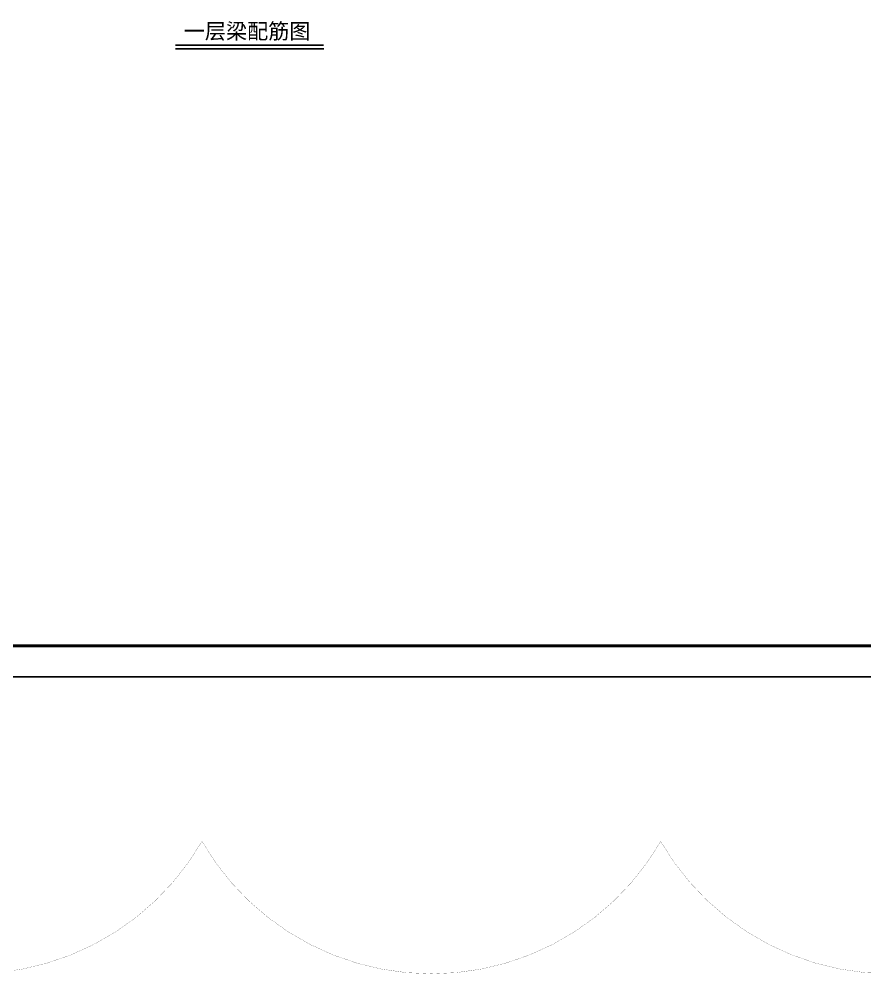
# Model space of a CAD drawing. Extents: x -461650 to 361314, y 245336 to 769729.
# Drawn here: x 122029 to 149357, y 667081 to 697934 of the extents above; entities that cross this region are included whole.
import ezdxf

# ---------------------------------------------------------------- set-up
doc = ezdxf.new("R2010")
doc.units = 0
doc.header["$LTSCALE"] = 1000
doc.layers.get('0').update_dxf_attribs({"linetype": 'CONTINUOUS'})
for name, color, linetype in [('-TK', 7, 'CONTINUOUS'), ('S-引出线', 40, 'CONTINUOUS'), ('S-文字', 7, 'CONTINUOUS')]:
    doc.layers.add(name, color=color, linetype=linetype)
doc.layers.add('审图修改', color=2, linetype='CONTINUOUS', plot=False)
doc.styles.add('-宋体', font='', dxfattribs={"width": 0.7, "height": 300, "bigfont": '宋体.TTF'})
doc.styles.get('-宋体').set_extended_font_data('SimSun')

# ---------------------------------------------------------------- blocks, each defined once
blk = doc.blocks.new('A1')
blk.add_lwpolyline([(0, 59400), (0, 0), (84100, 0), (84100, 59400)], close=True)
at = {"const_width": 100}
blk.add_lwpolyline([(2500, 58400), (2500, 1000), (83100, 1000), (83100, 58400)], close=True, dxfattribs=at)

msp = doc.modelspace()

# ---------------------------------------------------------------- linework, layer by layer
at = {"layer": 'S-引出线', "color": 3, "const_width": 56}
msp.add_lwpolyline([(127077.32, 697088.17), (131869.77, 697088.17)], dxfattribs=at)
at = {"layer": 'S-引出线', "color": 3}
msp.add_lwpolyline([(127077.32, 696976.17), (131869.77, 696976.17)], dxfattribs=at)
at = {"layer": '审图修改', "const_width": 5}
msp.add_lwpolyline([(83470.75, 745472.47, -0.57735027), (98292.88, 745472.47, -0.57735027), (113115, 745472.47, -0.57735027), (127937.13, 745472.47, -0.57735027), (142759.25, 745472.47, -0.57735027), (157581.38, 745472.47, -0.57735027), (172403.5, 745472.47, -0.57735027), (172403.5, 730650.35, -0.57735027), (172403.5, 715828.22, -0.57735027), (172403.5, 701006.1, -0.57735027), (172403.5, 686183.97, -0.57735027), (172403.5, 671361.85, -0.57735027), (157581.38, 671361.85, -0.57735027), (142759.25, 671361.85, -0.57735027), (127937.13, 671361.85, -0.57735027), (113115, 671361.85, -0.57735027), (98292.88, 671361.85, -0.57735027), (83470.75, 671361.85, -0.57735027), (83470.75, 686183.97, -0.57735027), (83470.75, 701006.1, -0.57735027), (83470.75, 715828.22, -0.57735027), (83470.75, 730650.35, -0.57735027), (83470.75, 745472.47, -0.57735027), (83470.75, 745472.47, -0.57735027)], format="xyb", dxfattribs=at)

# ---------------------------------------------------------------- block references
at = {"layer": '-TK'}
msp.add_blockref('A1', (88531.26, 676683.4), dxfattribs=at)

# ---------------------------------------------------------------- texts
at = {"layer": 'S-文字', "style": '-宋体'}
msp.add_text('一层梁配筋图', height=500, dxfattribs=at).set_placement((127349.81, 697294.68))

doc.saveas('drawing.dxf')
